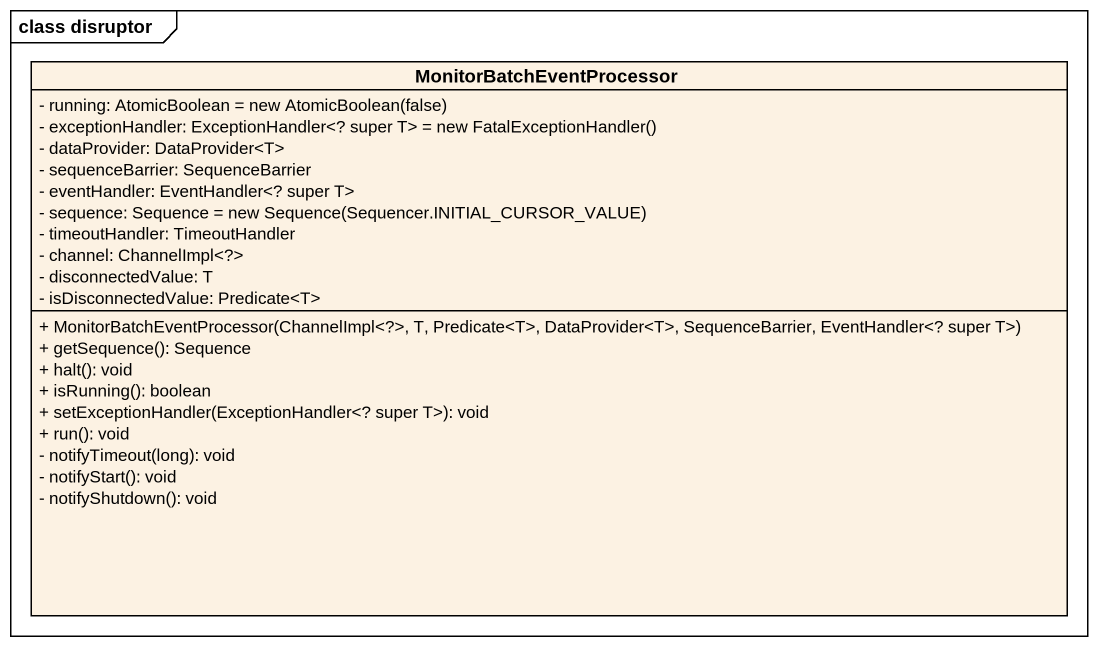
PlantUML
@startuml
mainframe class disruptor
hide circle
hide empty members
skinparam classAttributeIconSize 0
class MonitorBatchEventProcessor {
  {field} - running: AtomicBoolean = new AtomicBoolean(false)
  {field} - exceptionHandler: ExceptionHandler<? super T> = new FatalExceptionHandler()
  - dataProvider: DataProvider<T>
  - sequenceBarrier: SequenceBarrier
  - eventHandler: EventHandler<? super T>
  {field} - sequence: Sequence = new Sequence(Sequencer.INITIAL_CURSOR_VALUE)
  - timeoutHandler: TimeoutHandler
  - channel: ChannelImpl<?>
  - disconnectedValue: T
  - isDisconnectedValue: Predicate<T>
  + MonitorBatchEventProcessor(ChannelImpl<?>, T, Predicate<T>, DataProvider<T>, SequenceBarrier, EventHandler<? super T>)
  + getSequence(): Sequence
  + halt(): void
  + isRunning(): boolean
  + setExceptionHandler(ExceptionHandler<? super T>): void
  + run(): void
  - notifyTimeout(long): void
  - notifyStart(): void
  - notifyShutdown(): void
}
@enduml
